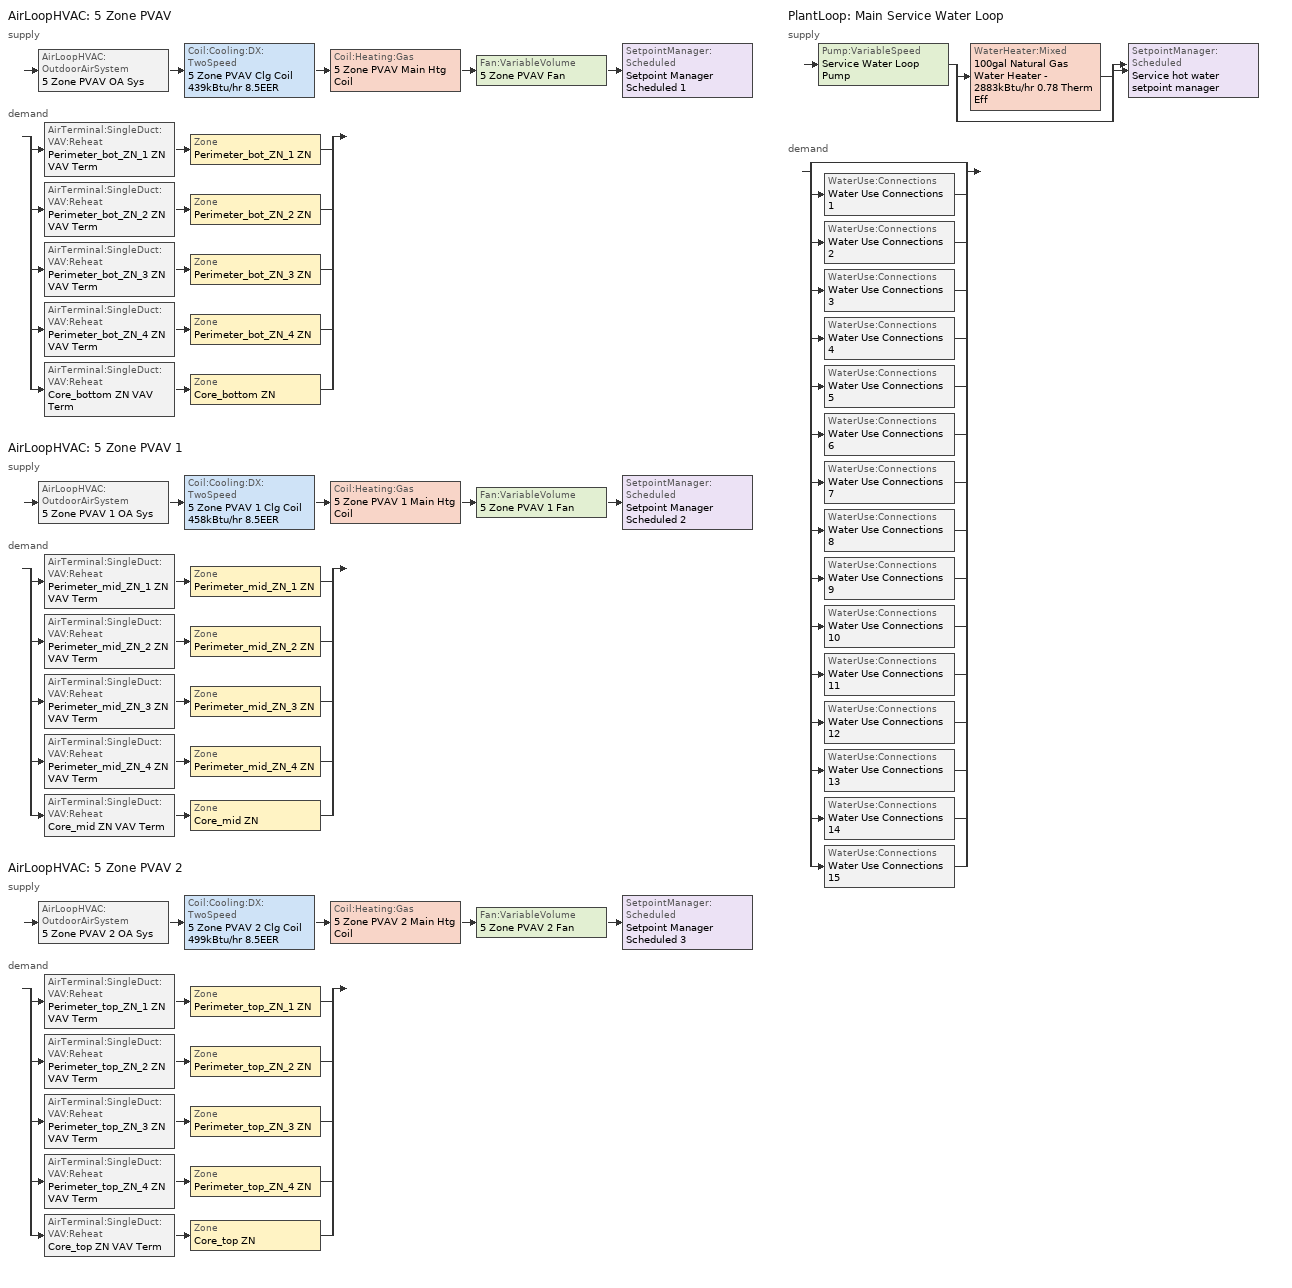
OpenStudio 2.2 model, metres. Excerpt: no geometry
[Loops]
AirLoopHVAC '5 Zone PVAV'
 supply: AirLoopHVAC:OutdoorAirSystem '5 Zone PVAV OA Sys' > Coil:Cooling:DX:TwoSpeed '5 Zone PVAV Clg Coil 439kBtu/hr 8.5EER' > Coil:Heating:Gas '5 Zone PVAV Main Htg Coil' > Fan:VariableVolume '5 Zone PVAV Fan' > SetpointManager:Scheduled 'Setpoint Manager Scheduled 1'
 demand: split
  | AirTerminal:SingleDuct:VAV:Reheat 'Perimeter_bot_ZN_1 ZN VAV Term' > Zone 'Perimeter_bot_ZN_1 ZN'
  | AirTerminal:SingleDuct:VAV:Reheat 'Perimeter_bot_ZN_2 ZN VAV Term' > Zone 'Perimeter_bot_ZN_2 ZN'
  | AirTerminal:SingleDuct:VAV:Reheat 'Perimeter_bot_ZN_3 ZN VAV Term' > Zone 'Perimeter_bot_ZN_3 ZN'
  | AirTerminal:SingleDuct:VAV:Reheat 'Perimeter_bot_ZN_4 ZN VAV Term' > Zone 'Perimeter_bot_ZN_4 ZN'
  | AirTerminal:SingleDuct:VAV:Reheat 'Core_bottom ZN VAV Term' > Zone 'Core_bottom ZN'
AirLoopHVAC '5 Zone PVAV 1'
 supply: AirLoopHVAC:OutdoorAirSystem '5 Zone PVAV 1 OA Sys' > Coil:Cooling:DX:TwoSpeed '5 Zone PVAV 1 Clg Coil 458kBtu/hr 8.5EER' > Coil:Heating:Gas '5 Zone PVAV 1 Main Htg Coil' > Fan:VariableVolume '5 Zone PVAV 1 Fan' > SetpointManager:Scheduled 'Setpoint Manager Scheduled 2'
 demand: split
  | AirTerminal:SingleDuct:VAV:Reheat 'Perimeter_mid_ZN_1 ZN VAV Term' > Zone 'Perimeter_mid_ZN_1 ZN'
  | AirTerminal:SingleDuct:VAV:Reheat 'Perimeter_mid_ZN_2 ZN VAV Term' > Zone 'Perimeter_mid_ZN_2 ZN'
  | AirTerminal:SingleDuct:VAV:Reheat 'Perimeter_mid_ZN_3 ZN VAV Term' > Zone 'Perimeter_mid_ZN_3 ZN'
  | AirTerminal:SingleDuct:VAV:Reheat 'Perimeter_mid_ZN_4 ZN VAV Term' > Zone 'Perimeter_mid_ZN_4 ZN'
  | AirTerminal:SingleDuct:VAV:Reheat 'Core_mid ZN VAV Term' > Zone 'Core_mid ZN'
AirLoopHVAC '5 Zone PVAV 2'
 supply: AirLoopHVAC:OutdoorAirSystem '5 Zone PVAV 2 OA Sys' > Coil:Cooling:DX:TwoSpeed '5 Zone PVAV 2 Clg Coil 499kBtu/hr 8.5EER' > Coil:Heating:Gas '5 Zone PVAV 2 Main Htg Coil' > Fan:VariableVolume '5 Zone PVAV 2 Fan' > SetpointManager:Scheduled 'Setpoint Manager Scheduled 3'
 demand: split
  | AirTerminal:SingleDuct:VAV:Reheat 'Perimeter_top_ZN_1 ZN VAV Term' > Zone 'Perimeter_top_ZN_1 ZN'
  | AirTerminal:SingleDuct:VAV:Reheat 'Perimeter_top_ZN_2 ZN VAV Term' > Zone 'Perimeter_top_ZN_2 ZN'
  | AirTerminal:SingleDuct:VAV:Reheat 'Perimeter_top_ZN_3 ZN VAV Term' > Zone 'Perimeter_top_ZN_3 ZN'
  | AirTerminal:SingleDuct:VAV:Reheat 'Perimeter_top_ZN_4 ZN VAV Term' > Zone 'Perimeter_top_ZN_4 ZN'
  | AirTerminal:SingleDuct:VAV:Reheat 'Core_top ZN VAV Term' > Zone 'Core_top ZN'
PlantLoop 'Main Service Water Loop'
 supply: Pump:VariableSpeed 'Service Water Loop Pump' > split
  | WaterHeater:Mixed '100gal Natural Gas Water Heater - 2883kBtu/hr 0.78 Therm Eff'
  | bypass
  join > SetpointManager:Scheduled 'Service hot water setpoint manager'
 demand: split
  | bypass
  | WaterUse:Connections 'Water Use Connections 1'
  | WaterUse:Connections 'Water Use Connections 2'
  | WaterUse:Connections 'Water Use Connections 3'
  | WaterUse:Connections 'Water Use Connections 4'
  | WaterUse:Connections 'Water Use Connections 5'
  | WaterUse:Connections 'Water Use Connections 6'
  | WaterUse:Connections 'Water Use Connections 7'
  | WaterUse:Connections 'Water Use Connections 8'
  | WaterUse:Connections 'Water Use Connections 9'
  | WaterUse:Connections 'Water Use Connections 10'
  | WaterUse:Connections 'Water Use Connections 11'
  | WaterUse:Connections 'Water Use Connections 12'
  | WaterUse:Connections 'Water Use Connections 13'
  | WaterUse:Connections 'Water Use Connections 14'
  | WaterUse:Connections 'Water Use Connections 15'
[Sizing:Zone] Zone Cooling Design Supply Air Temperature Input Method=SupplyAirTemperature; Zone Cooling Design Supply Air Temperature {C}=12.7778; Zone Cooling Design Supply Air Temperature Difference {deltaC}=11.11; Zone Heating Design Supply Air Temperature Input Method=SupplyAirTemperature; Zone Heating Design Supply Air Temperature {C}=50; Zone Heating Design Supply Air Temperature Difference {deltaC}=11.11; Zone Cooling Design Supply Air Humidity Ratio {kg-H2O/kg-air}=0.0085; Zone Heating Design Supply Air Humidity Ratio {kg-H2O/kg-air}=0.008; Cooling Design Air Flow Method=DesignDay; Heating Design Air Flow Method=DesignDay; Account for Dedicated Outdoor Air System=No; Dedicated Outdoor Air System Control Strategy=NeutralSupplyAir; Dedicated Outdoor Air Low Setpoint Temperature for Design {C}=autosize; Dedicated Outdoor Air High Setpoint Temperature for Design {C}=autosize
Core_bottom ZN; Core_mid ZN; Core_top ZN; Perimeter_bot_ZN_1 ZN; Perimeter_bot_ZN_2 ZN; Perimeter_bot_ZN_3 ZN; Perimeter_bot_ZN_4 ZN; Perimeter_mid_ZN_1 ZN; Perimeter_mid_ZN_2 ZN; Perimeter_mid_ZN_3 ZN; Perimeter_mid_ZN_4 ZN; Perimeter_top_ZN_1 ZN; Perimeter_top_ZN_2 ZN; Perimeter_top_ZN_3 ZN; Perimeter_top_ZN_4 ZN
[Zone equipment]
Core_bottom ZN: Core_bottom ZN VAV Term
Core_mid ZN: Core_mid ZN VAV Term
Core_top ZN: Core_top ZN VAV Term
Perimeter_bot_ZN_1 ZN: Perimeter_bot_ZN_1 ZN VAV Term
Perimeter_bot_ZN_2 ZN: Perimeter_bot_ZN_2 ZN VAV Term
Perimeter_bot_ZN_3 ZN: Perimeter_bot_ZN_3 ZN VAV Term
Perimeter_bot_ZN_4 ZN: Perimeter_bot_ZN_4 ZN VAV Term
Perimeter_mid_ZN_1 ZN: Perimeter_mid_ZN_1 ZN VAV Term
Perimeter_mid_ZN_2 ZN: Perimeter_mid_ZN_2 ZN VAV Term
Perimeter_mid_ZN_3 ZN: Perimeter_mid_ZN_3 ZN VAV Term
Perimeter_mid_ZN_4 ZN: Perimeter_mid_ZN_4 ZN VAV Term
Perimeter_top_ZN_1 ZN: Perimeter_top_ZN_1 ZN VAV Term
Perimeter_top_ZN_2 ZN: Perimeter_top_ZN_2 ZN VAV Term
Perimeter_top_ZN_3 ZN: Perimeter_top_ZN_3 ZN VAV Term
Perimeter_top_ZN_4 ZN: Perimeter_top_ZN_4 ZN VAV Term
[AirLoopHVAC] Availability Schedule=OfficeMedium VAV Operation; Design Supply Air Flow Rate {m3/s}=AutoSize
Name | Availability Manager
5 Zone PVAV | Availability Manager Night Cycle 1
5 Zone PVAV 1 | Availability Manager Night Cycle 2
5 Zone PVAV 2 | Availability Manager Night Cycle 3
[Sizing:System] Type of Load to Size On=Sensible; Design Outdoor Air Flow Rate {m3/s}=Autosize; Minimum System Air Flow Ratio=0.3; Preheat Design Temperature {C}=7; Preheat Design Humidity Ratio {kg-H2O/kg-Air}=0.008; Precool Design Temperature {C}=12.8; Precool Design Humidity Ratio {kg-H2O/kg-Air}=0.008; Central Cooling Design Supply Air Temperature {C}=12.7778; Central Heating Design Supply Air Temperature {C}=12.7778; Sizing Option=Coincident; 100% Outdoor Air in Cooling=No; 100% Outdoor Air in Heating=No; Central Cooling Design Supply Air Humidity Ratio {kg-H2O/kg-Air}=0.0085; Central Heating Design Supply Air Humidity Ratio {kg-H2O/kg-Air}=0.008; Cooling Design Air Flow Method=DesignDay; Cooling Design Air Flow Rate {m3/s}=0; Heating Design Air Flow Method=DesignDay; Heating Design Air Flow Rate {m3/s}=0; System Outdoor Air Method=ZoneSum; Zone Maximum Outdoor Air Fraction=1; Cooling Supply Air Flow Rate Per Floor Area {m3/s-m2}=0.00996765; Cooling Fraction of Autosized Cooling Supply Air Flow Rate=1; Cooling Supply Air Flow Rate Per Unit Cooling Capacity {m3/s-W}=3.94755e-05; Heating Supply Air Flow Rate Per Floor Area {m3/s-m2}=0.00996765; Heating Fraction of Autosized Heating Supply Air Flow Rate=1; Heating Fraction of Autosized Cooling Supply Air Flow Rate=1; Heating Supply Air Flow Rate Per Unit Heating Capacity {m3/s-W}=3.15882e-05; Cooling Design Capacity Method=CoolingDesignCapacity; Cooling Design Capacity {W}=autosize; Cooling Design Capacity Per Floor Area {W/m2}=234.7; Fraction of Autosized Cooling Design Capacity=1; Heating Design Capacity Method=HeatingDesignCapacity; Heating Design Capacity {W}=autosize; Heating Design Capacity Per Floor Area {W/m2}=157; Fraction of Autosized Heating Design Capacity=1; Central Cooling Capacity Control Method=OnOff
5 Zone PVAV; 5 Zone PVAV 1; 5 Zone PVAV 2
[SetpointManager:Scheduled] Control Variable=Temperature
Name | Schedule
Setpoint Manager Scheduled 1 | Supply Air Temp - 55F
Setpoint Manager Scheduled 2 | Supply Air Temp - 55F 1
Setpoint Manager Scheduled 3 | Supply Air Temp - 55F 2
Service hot water setpoint manager | Service Water Loop Temp - 140F
[AvailabilityManager:NightCycle] Control Type=CycleOnAny; Thermostat Tolerance {deltaC}=1; Cycling Run Time {s}=3600
Availability Manager Night Cycle 1; Availability Manager Night Cycle 2; Availability Manager Night Cycle 3
[Fan:VariableVolume] Availability Schedule=Always On Discrete; Pressure Rise {Pa}=1574.24; Maximum Flow Rate {m3/s}=Autosize; Fan Power Minimum Flow Rate Input Method=Fraction; Fan Power Minimum Flow Fraction=0.25; Fan Power Minimum Air Flow Rate {m3/s}=0; Motor In Airstream Fraction=1; Fan Power Coefficient 1=0.189848; Fan Power Coefficient 2=0.31447; Fan Power Coefficient 3=0.495682; Fan Power Coefficient 4=0; Fan Power Coefficient 5=0
Name | Fan Efficiency | Motor Efficiency
5 Zone PVAV Fan; 5 Zone PVAV 1 Fan | 0.5915 | 0.91
5 Zone PVAV 2 Fan | 0.6006 | 0.924
[Coil:Heating:Gas] Availability Schedule=Always On Discrete; Gas Burner Efficiency=0.8; Nominal Capacity {W}=AutoSize; Parasitic Electric Load {W}=0; Parasitic Gas Load {W}=0
5 Zone PVAV Main Htg Coil; 5 Zone PVAV 1 Main Htg Coil; 5 Zone PVAV 2 Main Htg Coil
[Coil:Cooling:DX:TwoSpeed] Availability Schedule=Always On Discrete; Rated High Speed Total Cooling Capacity {W}=Autosize; Rated High Speed Sensible Heat Ratio=Autosize; Rated High Speed Air Flow Rate {m3/s}=Autosize; Rated Low Speed Total Cooling Capacity {W}=Autosize; Rated Low Speed Sensible Heat Ratio=0.69; Condenser Type=AirCooled; High Speed Evaporative Condenser Effectiveness=0; High Speed Evaporative Condenser Air Flow Rate {m3/s}=Autosize; High Speed Evaporative Condenser Pump Rated Power Consumption {W}=Autosize; Low Speed Evaporative Condenser Effectiveness=0; Low Speed Evaporative Condenser Air Flow Rate {m3/s}=Autosize; Low Speed Evaporative Condenser Pump Rated Power Consumption {W}=Autosize; Basin Heater Capacity {W/K}=10; Basin Heater Setpoint Temperature {C}=2
Name | Rated High Speed COP {W/W} | Total Cooling Capacity Function of Temperature Curve | Total Cooling Capacity Function of Flow Fraction Curve | Energy Input Ratio Function of Temperature Curve | Energy Input Ratio Function of Flow Fraction Curve | Part Load Fraction Correlation Curve | Rated Low Speed COP {W/W} | Low Speed Total Cooling Capacity Function of Temperature Curve | Low Speed Energy Input Ratio Function of Temperature Curve
5 Zone PVAV Clg Coil 439kBtu/hr 8.5EER | 3.16544 | DOE Ref DX Clg Coil Cool-Cap-fT 4 | DOE Ref DX Clg Coil Cool-CAP-fFlow 2 | DOE Ref DX Clg Coil Cool-EIR-fT 4 | DOE Ref DX Clg Coil Cool-EIR-fFlow 2 | DOE Ref DX Clg Coil Cool-PLF-fPLR 2 | 3.16544 | DOE Ref DX Clg Coil Cool-Cap-fT 5 | DOE Ref DX Clg Coil Cool-EIR-fT 5
5 Zone PVAV 1 Clg Coil 458kBtu/hr 8.5EER | 3.17805 | DOE Ref DX Clg Coil Cool-Cap-fT | DOE Ref DX Clg Coil Cool-CAP-fFlow | DOE Ref DX Clg Coil Cool-EIR-fT | DOE Ref DX Clg Coil Cool-EIR-fFlow | DOE Ref DX Clg Coil Cool-PLF-fPLR | 3.17805 | DOE Ref DX Clg Coil Cool-Cap-fT 1 | DOE Ref DX Clg Coil Cool-EIR-fT 1
5 Zone PVAV 2 Clg Coil 499kBtu/hr 8.5EER | 3.2054 | DOE Ref DX Clg Coil Cool-Cap-fT 2 | DOE Ref DX Clg Coil Cool-CAP-fFlow 1 | DOE Ref DX Clg Coil Cool-EIR-fT 2 | DOE Ref DX Clg Coil Cool-EIR-fFlow 1 | DOE Ref DX Clg Coil Cool-PLF-fPLR 1 | 3.2054 | DOE Ref DX Clg Coil Cool-Cap-fT 3 | DOE Ref DX Clg Coil Cool-EIR-fT 3
[Controller:OutdoorAir] Minimum Outdoor Air Flow Rate {m3/s}=autosize; Maximum Outdoor Air Flow Rate {m3/s}=Autosize; Economizer Control Type=NoEconomizer; Economizer Control Action Type=ModulateFlow; Economizer Maximum Limit Dry-Bulb Temperature {C}=28; Economizer Maximum Limit Enthalpy {J/kg}=64000; Economizer Minimum Limit Dry-Bulb Temperature {C}=-100; Lockout Type=LockoutWithCompressor; Minimum Limit Type=FixedMinimum; Minimum Outdoor Air Schedule=Always On Discrete; High Humidity Control=No; Heat Recovery Bypass Control Type=BypassWhenWithinEconomizerLimits
Name | Controller Mechanical Ventilation
Controller Outdoor Air 1 | 5 Zone PVAV Ventilation Controller
Controller Outdoor Air 2 | 5 Zone PVAV 1 Ventilation Controller
Controller Outdoor Air 3 | 5 Zone PVAV 2 Ventilation Controller
[Controller:MechanicalVentilation] Availability Schedule=OfficeMedium VAV OA Damper; System Outdoor Air Method=ZoneSum
5 Zone PVAV Ventilation Controller; 5 Zone PVAV 1 Ventilation Controller; 5 Zone PVAV 2 Ventilation Controller
[AirLoopHVAC:OutdoorAirSystem]
Name | Controller
5 Zone PVAV OA Sys | Controller Outdoor Air 1
5 Zone PVAV 1 OA Sys | Controller Outdoor Air 2
5 Zone PVAV 2 OA Sys | Controller Outdoor Air 3
[Coil:Heating:Electric] Availability Schedule=Always On Discrete
Perimeter_bot_ZN_1 ZN Rht Coil; Perimeter_bot_ZN_2 ZN Rht Coil; Perimeter_bot_ZN_3 ZN Rht Coil; Perimeter_bot_ZN_4 ZN Rht Coil; Core_bottom ZN Rht Coil; Perimeter_mid_ZN_1 ZN Rht Coil; Perimeter_mid_ZN_2 ZN Rht Coil; Perimeter_mid_ZN_3 ZN Rht Coil; Perimeter_mid_ZN_4 ZN Rht Coil; Core_mid ZN Rht Coil; Perimeter_top_ZN_1 ZN Rht Coil; Perimeter_top_ZN_2 ZN Rht Coil; Perimeter_top_ZN_3 ZN Rht Coil; Perimeter_top_ZN_4 ZN Rht Coil; Core_top ZN Rht Coil
[AirTerminal:SingleDuct:VAV:Reheat] Availability Schedule=Always On Discrete; Maximum Air Flow Rate {m3/s}=AutoSize; Zone Minimum Air Flow Input Method=Constant; Constant Minimum Air Flow Fraction=0.3; Fixed Minimum Air Flow Rate {m3/s}=0; Maximum Hot Water or Steam Flow Rate {m3/s}=AutoSize; Minimum Hot Water or Steam Flow Rate {m3/s}=0; Convergence Tolerance=0.001; Damper Heating Action=Normal; Maximum Flow per Zone Floor Area During Reheat {m3/s-m2}=AutoSize; Maximum Flow Fraction During Reheat=0.5; Maximum Reheat Air Temperature {C}=50; Control For Outdoor Air=No
Name | Reheat Coil
Perimeter_bot_ZN_1 ZN VAV Term | Perimeter_bot_ZN_1 ZN Rht Coil
Perimeter_bot_ZN_2 ZN VAV Term | Perimeter_bot_ZN_2 ZN Rht Coil
Perimeter_bot_ZN_3 ZN VAV Term | Perimeter_bot_ZN_3 ZN Rht Coil
Perimeter_bot_ZN_4 ZN VAV Term | Perimeter_bot_ZN_4 ZN Rht Coil
Core_bottom ZN VAV Term | Core_bottom ZN Rht Coil
Perimeter_mid_ZN_1 ZN VAV Term | Perimeter_mid_ZN_1 ZN Rht Coil
Perimeter_mid_ZN_2 ZN VAV Term | Perimeter_mid_ZN_2 ZN Rht Coil
Perimeter_mid_ZN_3 ZN VAV Term | Perimeter_mid_ZN_3 ZN Rht Coil
Perimeter_mid_ZN_4 ZN VAV Term | Perimeter_mid_ZN_4 ZN Rht Coil
Core_mid ZN VAV Term | Core_mid ZN Rht Coil
Perimeter_top_ZN_1 ZN VAV Term | Perimeter_top_ZN_1 ZN Rht Coil
Perimeter_top_ZN_2 ZN VAV Term | Perimeter_top_ZN_2 ZN Rht Coil
Perimeter_top_ZN_3 ZN VAV Term | Perimeter_top_ZN_3 ZN Rht Coil
Perimeter_top_ZN_4 ZN VAV Term | Perimeter_top_ZN_4 ZN Rht Coil
Core_top ZN VAV Term | Core_top ZN Rht Coil
[PlantLoop]
Main Service Water Loop: Glycol Concentration=0; Maximum Loop Temperature {C}=60; Minimum Loop Temperature {C}=10; Plant Loop Volume {m3}=Autocalculate; Load Distribution Scheme=Optimal
[Sizing:Plant]
Main Service Water Loop: Loop Type=Heating; Design Loop Exit Temperature {C}=60; Loop Design Temperature Difference {deltaC}=5; Sizing Option=NonCoincident; Zone Timesteps in Averaging Window=1; Coincident Sizing Factor Mode=None
[Pump:VariableSpeed]
Service Water Loop Pump: Rated Pump Head {Pa}=179352; Motor Efficiency=0.825; Pump Control Type=Intermittent
[WaterHeater:Mixed]
100gal Natural Gas Water Heater - 2883kBtu/hr 0.78 Therm Eff: Tank Volume {m3}=0.378541; Setpoint Temperature Schedule=Service Water Loop Temp - 140F; Deadband Temperature Difference {deltaC}=2; Maximum Temperature Limit {C}=82.2222; Heater Control Type=Cycle; Heater Maximum Capacity {W}=844924; Heater Fuel Type=NaturalGas; Heater Thermal Efficiency=0.78; Off Cycle Parasitic Fuel Consumption Rate {W}=19.9992; Off Cycle Parasitic Fuel Type=NaturalGas; Off Cycle Parasitic Heat Fraction to Tank=0.8; On Cycle Parasitic Fuel Consumption Rate {W}=19.9992; On Cycle Parasitic Fuel Type=NaturalGas; On Cycle Parasitic Heat Fraction to Tank=0; Ambient Temperature Indicator=Schedule; Ambient Temperature Schedule=Water Heater Ambient Temp Schedule - 70F; Off Cycle Loss Coefficient to Ambient Temperature {W/K}=5.99799; On Cycle Loss Coefficient to Ambient Temperature {W/K}=5.99799; Use Side Effectiveness=1; Source Side Effectiveness=1; Use Side Design Flow Rate {m3/s}=autosize; Source Side Design Flow Rate {m3/s}=autosize; Indirect Water Heating Recovery Time {hr}=1.5
[WaterUse:Connections]
Name | Water Use Equipment Name 1
Water Use Connections 1 | Core_bottom Service Water Use 0.1gal/min
Water Use Connections 2 | Core_mid Service Water Use 0.1gal/min
Water Use Connections 3 | Core_top Service Water Use 0.1gal/min
Water Use Connections 4 | Perimeter_bot_zn_1 Service Water Use 0.02gal/min
Water Use Connections 5 | Perimeter_bot_zn_2 Service Water Use 0.01gal/min
Water Use Connections 6 | Perimeter_bot_zn_3 Service Water Use 0.02gal/min
Water Use Connections 7 | Perimeter_bot_zn_4 Service Water Use 0.01gal/min
Water Use Connections 8 | Perimeter_mid_zn_1 Service Water Use 0.02gal/min
Water Use Connections 9 | Perimeter_mid_zn_2 Service Water Use 0.01gal/min
Water Use Connections 10 | Perimeter_mid_zn_3 Service Water Use 0.02gal/min
Water Use Connections 11 | Perimeter_mid_zn_4 Service Water Use 0.01gal/min
Water Use Connections 12 | Perimeter_top_zn_1 Service Water Use 0.02gal/min
Water Use Connections 13 | Perimeter_top_zn_2 Service Water Use 0.01gal/min
Water Use Connections 14 | Perimeter_top_zn_3 Service Water Use 0.02gal/min
Water Use Connections 15 | Perimeter_top_zn_4 Service Water Use 0.01gal/min
[WaterUse:Equipment:Definition]
Name | Peak Flow Rate {m3/s} | Target Temperature Schedule | Sensible Fraction Schedule | Latent Fraction Schedule
Core_bottom Service Water Use Def 0.1gal/min | 6.15882e-06 | Schedule Ruleset 5 | Schedule Ruleset 3 | Schedule Ruleset 4
Core_mid Service Water Use Def 0.1gal/min | 6.15882e-06 | Schedule Ruleset 8 | Schedule Ruleset 6 | Schedule Ruleset 7
Core_top Service Water Use Def 0.1gal/min | 6.15882e-06 | Schedule Ruleset 11 | Schedule Ruleset 9 | Schedule Ruleset 10
Perimeter_bot_zn_1 Service Water Use Def 0.02gal/min | 1.29833e-06 | Schedule Ruleset 14 | Schedule Ruleset 12 | Schedule Ruleset 13
Perimeter_bot_zn_2 Service Water Use Def 0.01gal/min | 8.21952e-07 | Schedule Ruleset 17 | Schedule Ruleset 15 | Schedule Ruleset 16
Perimeter_bot_zn_3 Service Water Use Def 0.02gal/min | 1.29833e-06 | Schedule Ruleset 20 | Schedule Ruleset 18 | Schedule Ruleset 19
Perimeter_bot_zn_4 Service Water Use Def 0.01gal/min | 8.21898e-07 | Schedule Ruleset 23 | Schedule Ruleset 21 | Schedule Ruleset 22
Perimeter_mid_zn_1 Service Water Use Def 0.02gal/min | 1.29833e-06 | Schedule Ruleset 26 | Schedule Ruleset 24 | Schedule Ruleset 25
Perimeter_mid_zn_2 Service Water Use Def 0.01gal/min | 8.21952e-07 | Schedule Ruleset 29 | Schedule Ruleset 27 | Schedule Ruleset 28
Perimeter_mid_zn_3 Service Water Use Def 0.02gal/min | 1.29833e-06 | Schedule Ruleset 32 | Schedule Ruleset 30 | Schedule Ruleset 31
Perimeter_mid_zn_4 Service Water Use Def 0.01gal/min | 8.21898e-07 | Schedule Ruleset 35 | Schedule Ruleset 33 | Schedule Ruleset 34
Perimeter_top_zn_1 Service Water Use Def 0.02gal/min | 1.29833e-06 | Schedule Ruleset 38 | Schedule Ruleset 36 | Schedule Ruleset 37
Perimeter_top_zn_2 Service Water Use Def 0.01gal/min | 8.21952e-07 | Schedule Ruleset 41 | Schedule Ruleset 39 | Schedule Ruleset 40
Perimeter_top_zn_3 Service Water Use Def 0.02gal/min | 1.29833e-06 | Schedule Ruleset 44 | Schedule Ruleset 42 | Schedule Ruleset 43
Perimeter_top_zn_4 Service Water Use Def 0.01gal/min | 8.21898e-07 | Schedule Ruleset 47 | Schedule Ruleset 45 | Schedule Ruleset 46
[WaterUse:Equipment] Flow Rate Fraction Schedule=Medium Office Bldg Swh
Name | Water Use Equipment Definition
Core_bottom Service Water Use 0.1gal/min | Core_bottom Service Water Use Def 0.1gal/min
Core_mid Service Water Use 0.1gal/min | Core_mid Service Water Use Def 0.1gal/min
Core_top Service Water Use 0.1gal/min | Core_top Service Water Use Def 0.1gal/min
Perimeter_bot_zn_1 Service Water Use 0.02gal/min | Perimeter_bot_zn_1 Service Water Use Def 0.02gal/min
Perimeter_bot_zn_2 Service Water Use 0.01gal/min | Perimeter_bot_zn_2 Service Water Use Def 0.01gal/min
Perimeter_bot_zn_3 Service Water Use 0.02gal/min | Perimeter_bot_zn_3 Service Water Use Def 0.02gal/min
Perimeter_bot_zn_4 Service Water Use 0.01gal/min | Perimeter_bot_zn_4 Service Water Use Def 0.01gal/min
Perimeter_mid_zn_1 Service Water Use 0.02gal/min | Perimeter_mid_zn_1 Service Water Use Def 0.02gal/min
Perimeter_mid_zn_2 Service Water Use 0.01gal/min | Perimeter_mid_zn_2 Service Water Use Def 0.01gal/min
Perimeter_mid_zn_3 Service Water Use 0.02gal/min | Perimeter_mid_zn_3 Service Water Use Def 0.02gal/min
Perimeter_mid_zn_4 Service Water Use 0.01gal/min | Perimeter_mid_zn_4 Service Water Use Def 0.01gal/min
Perimeter_top_zn_1 Service Water Use 0.02gal/min | Perimeter_top_zn_1 Service Water Use Def 0.02gal/min
Perimeter_top_zn_2 Service Water Use 0.01gal/min | Perimeter_top_zn_2 Service Water Use Def 0.01gal/min
Perimeter_top_zn_3 Service Water Use 0.02gal/min | Perimeter_top_zn_3 Service Water Use Def 0.02gal/min
Perimeter_top_zn_4 Service Water Use 0.01gal/min | Perimeter_top_zn_4 Service Water Use Def 0.01gal/min
[Schedule:Ruleset]
OfficeMedium VAV Operation: Default Day Schedule=OfficeMedium VAV Operation Default; Summer Design Day Schedule=OfficeMedium VAV Operation Summer Design Day; Winter Design Day Schedule=OfficeMedium VAV Operation Winter Design Day
OfficeMedium VAV OA Damper: Default Day Schedule=OfficeMedium VAV OA Damper Default; Summer Design Day Schedule=OfficeMedium VAV OA Damper Summer Design Day; Winter Design Day Schedule=OfficeMedium VAV OA Damper Winter Design Day
Supply Air Temp - 55F: Default Day Schedule=Supply Air Temp - 55F Default
Supply Air Temp - 55F 1: Default Day Schedule=Supply Air Temp - 55F Default 1
Supply Air Temp - 55F 2: Default Day Schedule=Supply Air Temp - 55F Default 2
Service Water Loop Temp - 140F: Default Day Schedule=Service Water Loop Temp - 140F Default
Water Heater Ambient Temp Schedule - 70F: Default Day Schedule=Water Heater Ambient Temp Schedule - 70F Default
Schedule Ruleset 3: Default Day Schedule=Schedule Day 24
Schedule Ruleset 4: Default Day Schedule=Schedule Day 25
Schedule Ruleset 5: Default Day Schedule=Schedule Day 26
Medium Office Bldg Swh: Default Day Schedule=Medium Office Bldg Swh Default; Summer Design Day Schedule=Medium Office Bldg Swh Summer Design Day; Winter Design Day Schedule=Medium Office Bldg Swh Winter Design Day
Schedule Ruleset 6: Default Day Schedule=Schedule Day 29
Schedule Ruleset 7: Default Day Schedule=Schedule Day 30
Schedule Ruleset 8: Default Day Schedule=Schedule Day 31
Schedule Ruleset 9: Default Day Schedule=Schedule Day 32
Schedule Ruleset 10: Default Day Schedule=Schedule Day 33
Schedule Ruleset 11: Default Day Schedule=Schedule Day 34
Schedule Ruleset 12: Default Day Schedule=Schedule Day 35
Schedule Ruleset 13: Default Day Schedule=Schedule Day 36
Schedule Ruleset 14: Default Day Schedule=Schedule Day 37
Schedule Ruleset 15: Default Day Schedule=Schedule Day 38
Schedule Ruleset 16: Default Day Schedule=Schedule Day 39
Schedule Ruleset 17: Default Day Schedule=Schedule Day 40
Schedule Ruleset 18: Default Day Schedule=Schedule Day 41
Schedule Ruleset 19: Default Day Schedule=Schedule Day 42
Schedule Ruleset 20: Default Day Schedule=Schedule Day 43
Schedule Ruleset 21: Default Day Schedule=Schedule Day 44
Schedule Ruleset 22: Default Day Schedule=Schedule Day 45
Schedule Ruleset 23: Default Day Schedule=Schedule Day 46
Schedule Ruleset 24: Default Day Schedule=Schedule Day 47
Schedule Ruleset 25: Default Day Schedule=Schedule Day 48
Schedule Ruleset 26: Default Day Schedule=Schedule Day 49
Schedule Ruleset 27: Default Day Schedule=Schedule Day 50
Schedule Ruleset 28: Default Day Schedule=Schedule Day 51
Schedule Ruleset 29: Default Day Schedule=Schedule Day 52
Schedule Ruleset 30: Default Day Schedule=Schedule Day 53
Schedule Ruleset 31: Default Day Schedule=Schedule Day 54
Schedule Ruleset 32: Default Day Schedule=Schedule Day 55
Schedule Ruleset 33: Default Day Schedule=Schedule Day 56
Schedule Ruleset 34: Default Day Schedule=Schedule Day 57
Schedule Ruleset 35: Default Day Schedule=Schedule Day 58
Schedule Ruleset 36: Default Day Schedule=Schedule Day 59
Schedule Ruleset 37: Default Day Schedule=Schedule Day 60
Schedule Ruleset 38: Default Day Schedule=Schedule Day 61
Schedule Ruleset 39: Default Day Schedule=Schedule Day 62
Schedule Ruleset 40: Default Day Schedule=Schedule Day 63
Schedule Ruleset 41: Default Day Schedule=Schedule Day 64
Schedule Ruleset 42: Default Day Schedule=Schedule Day 65
Schedule Ruleset 43: Default Day Schedule=Schedule Day 66
Schedule Ruleset 44: Default Day Schedule=Schedule Day 67
Schedule Ruleset 45: Default Day Schedule=Schedule Day 68
Schedule Ruleset 46: Default Day Schedule=Schedule Day 69
Schedule Ruleset 47: Default Day Schedule=Schedule Day 70
[Schedule:Day]
OfficeMedium VAV Operation Default; OfficeMedium VAV Operation Summer Design Day; OfficeMedium VAV OA Damper Default; OfficeMedium VAV OA Damper Summer Design Day: 6, 0, 0, 20, 0, 1, 24, 0, 0
OfficeMedium VAV Operation Winter Design Day; OfficeMedium VAV Operation Sat|Sun|WntrDsn Day; OfficeMedium VAV OA Damper Winter Design Day; OfficeMedium VAV OA Damper Sat|Sun|WntrDsn Day: 24, 0, 0
Supply Air Temp - 55F Default; Supply Air Temp - 55F Default 1; Supply Air Temp - 55F Default 2: 24, 0, 12.7778
Service Water Loop Temp - 140F Default: 24, 0, 60
Water Heater Ambient Temp Schedule - 70F Default: 24, 0, 21.1111
Schedule Day 24; Schedule Day 29; Schedule Day 32; Schedule Day 35; Schedule Day 38; Schedule Day 41; Schedule Day 44; Schedule Day 47; Schedule Day 50; Schedule Day 53; Schedule Day 56; Schedule Day 59; Schedule Day 62; Schedule Day 65; Schedule Day 68: 24, 0, 0.2
Schedule Day 25; Schedule Day 30; Schedule Day 33; Schedule Day 36; Schedule Day 39; Schedule Day 42; Schedule Day 45; Schedule Day 48; Schedule Day 51; Schedule Day 54; Schedule Day 57; Schedule Day 60; Schedule Day 63; Schedule Day 66; Schedule Day 69: 24, 0, 0.05
Schedule Day 26; Schedule Day 31; Schedule Day 34; Schedule Day 37; Schedule Day 40; Schedule Day 43; Schedule Day 46; Schedule Day 49; Schedule Day 52; Schedule Day 55; Schedule Day 58; Schedule Day 61; Schedule Day 64; Schedule Day 67; Schedule Day 70: 24, 0, 43.3
Medium Office Bldg Swh Default; Medium Office Bldg Swh Summer Design Day: 5, 0, 0.05, 6, 0, 0.08, 7, 0, 0.07, 8, 0, 0.19, 9, 0, 0.35, 10, 0, 0.38, 11, 0, 0.39, 12, 0, 0.47, 13, 0, 0.57, 14, 0, 0.54, 15, 0, 0.34, 16, 0, 0.33, 17, 0, 0.44, 18, 0, 0.26, 19, 0, 0.21, 20, 0, 0.15, 21, 0, 0.17, 22, 0, 0.08, 24, 0, 0.05
Medium Office Bldg Swh Sun Day: 5, 0, 0.04, 6, 0, 0.07, 11, 0, 0.04, 13, 0, 0.06, 14, 0, 0.09, 15, 0, 0.06, 21, 0, 0.04, 22, 0, 0.07, 24, 0, 0.04
Medium Office Bldg Swh Winter Design Day; Medium Office Bldg Swh WntrDsn|Sat Day: 5, 0, 0.05, 6, 0, 0.08, 7, 0, 0.07, 8, 0, 0.11, 9, 0, 0.15, 10, 0, 0.21, 11, 0, 0.19, 12, 0, 0.23, 13, 0, 0.2, 14, 0, 0.19, 15, 0, 0.15, 16, 0, 0.13, 17, 0, 0.14, 21, 0, 0.07, 22, 0, 0.09, 24, 0, 0.05
[Schedule:Rule] Date Specification Type=DateRange; Start Month=1; Start Day=1; End Month=12; End Day=31
Name | Schedule Ruleset | Rule Order | Day Schedule | Apply Sunday | Apply Saturday
Schedule Rule 16 | OfficeMedium VAV Operation | 0 | OfficeMedium VAV Operation Sat|Sun|WntrDsn Day | Yes | Yes
Schedule Rule 17 | OfficeMedium VAV OA Damper | 0 | OfficeMedium VAV OA Damper Sat|Sun|WntrDsn Day | Yes | Yes
Schedule Rule 21 | Medium Office Bldg Swh | 1 | Medium Office Bldg Swh Sun Day | Yes
Schedule Rule 22 | Medium Office Bldg Swh | 0 | Medium Office Bldg Swh WntrDsn|Sat Day |  | Yes
[Schedule:Constant]
Always On Discrete: Value=1
[Curve:Biquadratic] Minimum Value of x=-100; Maximum Value of x=100; Minimum Value of y=-100; Maximum Value of y=100
Name | Coefficient1 Constant | Coefficient2 x | Coefficient3 x**2 | Coefficient4 y | Coefficient5 y**2 | Coefficient6 x*y
DOE Ref DX Clg Coil Cool-Cap-fT; DOE Ref DX Clg Coil Cool-Cap-fT 1; DOE Ref DX Clg Coil Cool-Cap-fT 2; DOE Ref DX Clg Coil Cool-Cap-fT 3; DOE Ref DX Clg Coil Cool-Cap-fT 4; DOE Ref DX Clg Coil Cool-Cap-fT 5 | 0.971212 | -0.0152755 | 0.00144345 | -0.00039321 | -6.8364e-06 | -0.000290596
DOE Ref DX Clg Coil Cool-EIR-fT; DOE Ref DX Clg Coil Cool-EIR-fT 1; DOE Ref DX Clg Coil Cool-EIR-fT 2; DOE Ref DX Clg Coil Cool-EIR-fT 3; DOE Ref DX Clg Coil Cool-EIR-fT 4; DOE Ref DX Clg Coil Cool-EIR-fT 5 | 0.286871 | 0.0239022 | -0.000810648 | 0.0134585 | 0.000338936 | -0.000487004
[Curve:Quadratic] Coefficient1 Constant=0.909496; Coefficient2 x=0.0986477; Coefficient3 x**2=-0.00819488; Minimum Value of x=0; Maximum Value of x=1
DOE Ref DX Clg Coil Cool-PLF-fPLR; DOE Ref DX Clg Coil Cool-PLF-fPLR 1; DOE Ref DX Clg Coil Cool-PLF-fPLR 2
[Curve:Cubic] Coefficient1 Constant=1; Coefficient2 x=0; Coefficient3 x**2=0; Coefficient4 x**3=0; Minimum Value of x=-100; Maximum Value of x=100
DOE Ref DX Clg Coil Cool-CAP-fFlow; DOE Ref DX Clg Coil Cool-EIR-fFlow; DOE Ref DX Clg Coil Cool-CAP-fFlow 1; DOE Ref DX Clg Coil Cool-EIR-fFlow 1; DOE Ref DX Clg Coil Cool-CAP-fFlow 2; DOE Ref DX Clg Coil Cool-EIR-fFlow 2
